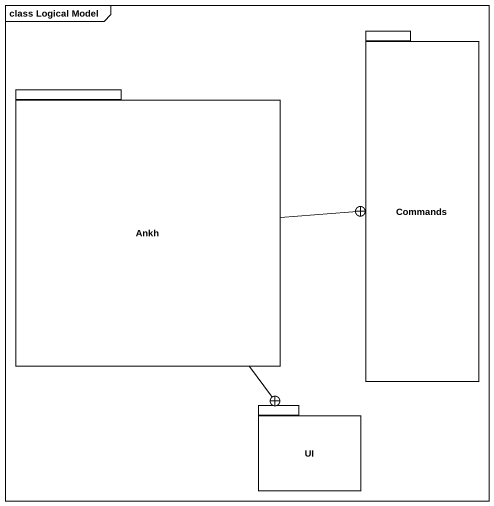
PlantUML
@startuml
mainframe class Logical Model
package Commands {
}
package Ankh {
}
package UI {
}
Ankh -right-+ Commands
Ankh --+ UI
@enduml
